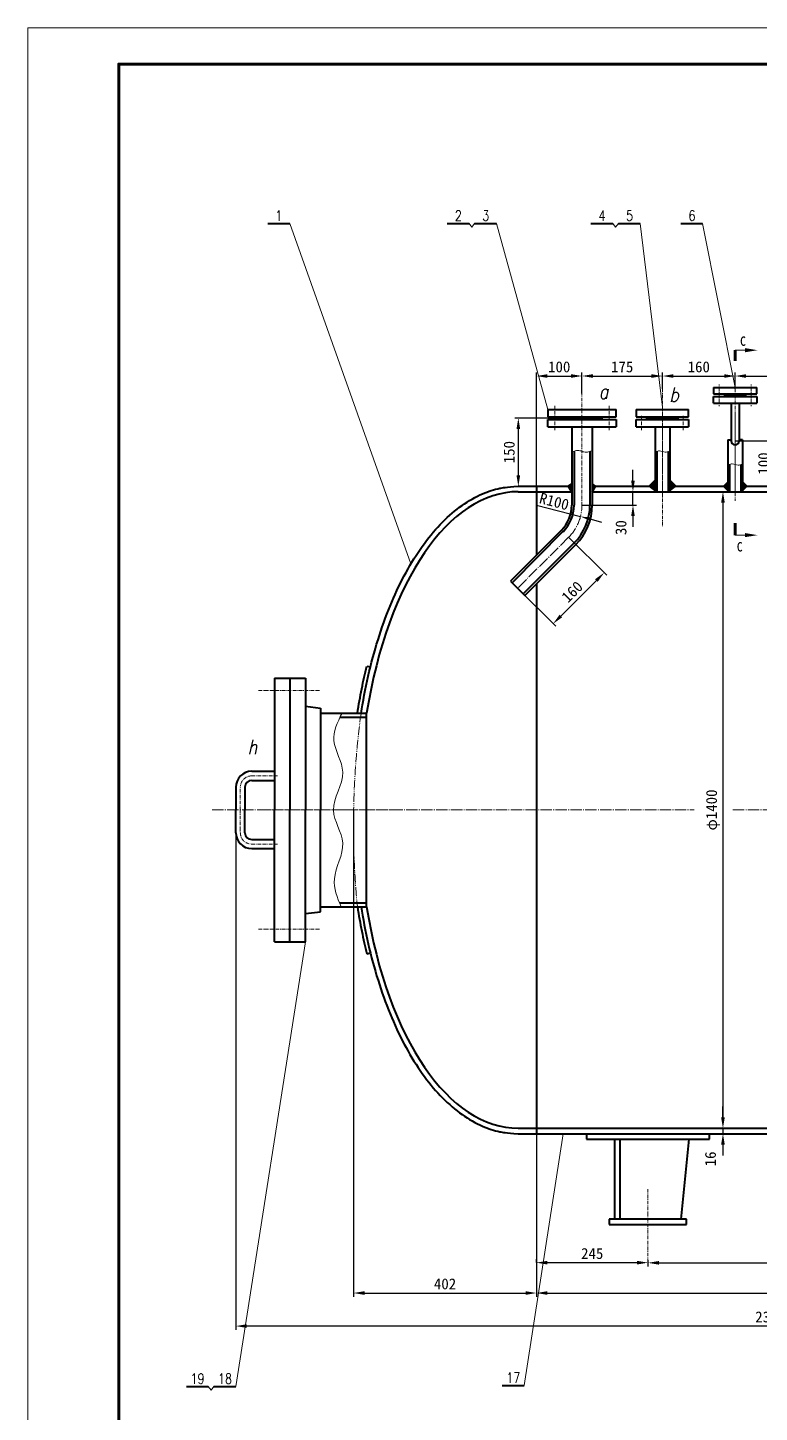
# Model space of a CAD drawing. Extents: x 588 to 10142, y -1551 to 4232.
# Drawn here: x 3414 to 5022, y 1187 to 4232 of the extents above; entities that cross this region are included whole.
import ezdxf
from ezdxf.enums import TextEntityAlignment as Align

# ---------------------------------------------------------------- set-up
doc = ezdxf.new("R2010")
doc.units = 0
doc.header["$LTSCALE"] = 10
doc.header["$PDMODE"] = 1
for name, pattern in [('JXX-L', [2.95, 1.9, -0.25, 0.15, -0.25, 0.15, -0.25]), ('ZXX-L', [3.28, 2.5, -0.3, 0.18, -0.3]), ('ZXX-S', [1.27, 0.75, -0.2, 0.12, -0.2])]:
    doc.linetypes.add(name, pattern=pattern)
doc.layers.get('Defpoints').update_dxf_attribs({"linetype": 'CONTINUOUS'})
for name, color, linetype, lineweight in [('A 粗实线', 1, 'CONTINUOUS', 40), ('B 细实线', 7, 'CONTINUOUS', 18), ('C 文 字', 2, 'CONTINUOUS', 20), ('D 短中心线', 3, 'ZXX-S', 18), ('E 长中心线', 3, 'ZXX-L', 18), ('I 长双点线', 3, 'JXX-L', 18), ('J 标注尺寸', 2, 'CONTINUOUS', 18)]:
    doc.layers.add(name, color=color, linetype=linetype, lineweight=lineweight)
doc.styles.add('ITALICT', font='ITALICT.shx', dxfattribs={"width": 0.7})
doc.styles.add('ROMANC', font='romanc', dxfattribs={"width": 0.7, "height": 6})
doc.styles.get("Standard").update_dxf_attribs({"font": 'SIMFANG.TTF'})
doc.styles.add('标题中文', font='SIMFANG.TTF', dxfattribs={"width": 0.7})
doc.dimstyles.new('通用标注4.0', dxfattribs={"dimscale": 8, "dimtxt": 3, "dimasz": 3, "dimexe": 1, "dimexo": 0, "dimgap": 1, "dimtad": 1, "dimdec": 0, "dimzin": 0, "dimdsep": 46, "dimtxsty": 'Standard', "dimcen": 0, "dimadec": 0, "dimazin": 0, "dimtfac": 0.375, "dimtdec": 0, "dimtmove": 2, "dimatfit": 3, "dimfxl": 0, "dimtzin": 0, "dimarcsym": 0})

# ---------------------------------------------------------------- blocks, each defined once
blk = doc.blocks.new('*D63')
at = {"layer": 'C 文 字', "color": 0, "lineweight": -2}
for p, q in [((4942.5, 3212), (4950.5, 3212)), ((4942.5, 3188), (4942.5, 1836)), ((4942.5, 1812), (4934.5, 1812))]:
    blk.add_line(p, q, dxfattribs=at)
at = {"layer": 'C 文 字', "color": 0}
for points in [[(4938.5, 3188), (4946.5, 3188), (4942.5, 3212)], [(4938.5, 1836), (4946.5, 1836), (4942.5, 1812)]]:
    blk.add_solid(points, dxfattribs=at)
at = {"layer": 'Defpoints', "color": 0}
for p in [(4942.5, 3212), (4942.5, 1812), (4942.5, 1812)]:
    blk.add_point(p, dxfattribs=at)
at = {"layer": 'C 文 字', "color": 0, "insert": (4920.6, 2512), "char_height": 24, "attachment_point": 5, "rotation": 90}
blk.add_mtext('φ1400', dxfattribs=at)
blk = doc.blocks.new('*D64')
at = {"layer": 'C 文 字', "color": 0, "lineweight": -2}
for p, q in [((4942.5, 1836), (4942.5, 1860)), ((4942.5, 1812), (4934.5, 1812)), ((4942.5, 1800), (4934.5, 1800)), ((4942.5, 1812), (4942.5, 1800)), ((4942.5, 1776), (4942.5, 1752))]:
    blk.add_line(p, q, dxfattribs=at)
at = {"layer": 'C 文 字', "color": 0}
for points in [[(4938.5, 1836), (4946.5, 1836), (4942.5, 1812)], [(4938.5, 1776), (4946.5, 1776), (4942.5, 1800)]]:
    blk.add_solid(points, dxfattribs=at)
at = {"layer": 'Defpoints', "color": 0}
for p in [(4942.5, 1812), (4942.5, 1800), (4942.5, 1800)]:
    blk.add_point(p, dxfattribs=at)
at = {"layer": 'C 文 字', "color": 0, "insert": (4915.1, 1744.5), "char_height": 24, "attachment_point": 5, "rotation": 90}
blk.add_mtext('16', dxfattribs=at)
blk = doc.blocks.new('*D68')
at = {"layer": 'C 文 字', "color": 0, "lineweight": -2}
for p, q in [((4744.7, 3236), (4744.7, 3260)), ((4726.8, 3212), (4752.7, 3212)), ((4744.7, 3182.4), (4744.7, 3212)), ((4632.6, 3182.4), (4752.7, 3182.4)), ((4744.7, 3158.4), (4744.7, 3134.4))]:
    blk.add_line(p, q, dxfattribs=at)
at = {"layer": 'C 文 字', "color": 0}
for points in [[(4740.7, 3236), (4748.7, 3236), (4744.7, 3212)], [(4740.7, 3158.4), (4748.7, 3158.4), (4744.7, 3182.4)]]:
    blk.add_solid(points, dxfattribs=at)
at = {"layer": 'Defpoints', "color": 0}
for p in [(4726.8, 3212), (4744.7, 3212), (4632.6, 3182.4)]:
    blk.add_point(p, dxfattribs=at)
at = {"layer": 'C 文 字', "color": 0, "insert": (4718.5, 3133), "char_height": 24, "attachment_point": 5, "rotation": 90}
blk.add_mtext('30', dxfattribs=at)
blk = doc.blocks.new('*D70')
at = {"layer": 'C 文 字', "color": 0, "lineweight": -2}
for p, q in [((4603.3, 3111.7), (4687, 3028.1)), ((4586.1, 2938.5), (4664.3, 3016.7)), ((4491.2, 2999.6), (4574.8, 2915.9))]:
    blk.add_line(p, q, dxfattribs=at)
at = {"layer": 'C 文 字', "color": 0}
for points in [[(4661.5, 3019.6), (4667.2, 3013.9), (4681.3, 3033.7)], [(4583.3, 2941.4), (4589, 2935.7), (4569.2, 2921.6)]]:
    blk.add_solid(points, dxfattribs=at)
at = {"layer": 'Defpoints', "color": 0}
for p in [(4603.3, 3111.7), (4681.3, 3033.7), (4491.2, 2999.6)]:
    blk.add_point(p, dxfattribs=at)
at = {"layer": 'C 文 字', "color": 0, "insert": (4611.1, 2991.8), "char_height": 24, "attachment_point": 5, "rotation": 45}
blk.add_mtext('160', dxfattribs=at)
blk = doc.blocks.new('*D71')
at = {"layer": 'C 文 字', "color": 0, "lineweight": -2}
for p, q in [((4532.6, 3182.4), (4629.4, 3157.3)), ((4652.6, 3151.3), (4675.9, 3145.3))]:
    blk.add_line(p, q, dxfattribs=at)
at = {"layer": 'C 文 字', "color": 0}
blk.add_solid([(4653.6, 3155.2), (4651.6, 3147.4), (4629.4, 3157.3)], dxfattribs=at)
at = {"layer": 'Defpoints', "color": 0}
for p in [(4532.6, 3182.4), (4629.4, 3157.3)]:
    blk.add_point(p, dxfattribs=at)
at = {"layer": 'C 文 字', "color": 0, "insert": (4571.6, 3190.5), "char_height": 24, "attachment_point": 5, "rotation": 345.4673}
blk.add_mtext('R100', dxfattribs=at)
blk = doc.blocks.new('*D78')
at = {"layer": 'C 文 字', "color": 0, "lineweight": -2}
for p, q in [((4130.6, 2512), (4130.6, 1441.6)), ((4532.6, 1800), (4532.6, 1441.6)), ((4154.6, 1449.6), (4508.6, 1449.6))]:
    blk.add_line(p, q, dxfattribs=at)
at = {"layer": 'C 文 字', "color": 0}
for points in [[(4154.6, 1453.6), (4154.6, 1445.6), (4130.6, 1449.6)], [(4508.6, 1453.6), (4508.6, 1445.6), (4532.6, 1449.6)]]:
    blk.add_solid(points, dxfattribs=at)
at = {"layer": 'Defpoints', "color": 0}
for p in [(4130.6, 2512), (4532.6, 1800), (4532.6, 1449.6)]:
    blk.add_point(p, dxfattribs=at)
at = {"layer": 'C 文 字', "color": 0, "insert": (4331.6, 1469.6), "char_height": 24, "attachment_point": 5}
blk.add_mtext('402', dxfattribs=at)
blk = doc.blocks.new('*D79')
at = {"layer": 'C 文 字', "color": 0, "lineweight": -2}
for p, q in [((4532.6, 1516.4), (4532.6, 1524.4)), ((4556.6, 1516.4), (4753.6, 1516.4)), ((4777.6, 1522), (4777.6, 1508.4))]:
    blk.add_line(p, q, dxfattribs=at)
at = {"layer": 'C 文 字', "color": 0}
for points in [[(4556.6, 1520.4), (4556.6, 1512.4), (4532.6, 1516.4)], [(4753.6, 1520.4), (4753.6, 1512.4), (4777.6, 1516.4)]]:
    blk.add_solid(points, dxfattribs=at)
at = {"layer": 'Defpoints', "color": 0}
for p in [(4532.6, 1516.4), (4777.6, 1522), (4777.6, 1516.4)]:
    blk.add_point(p, dxfattribs=at)
at = {"layer": 'C 文 字', "color": 0, "insert": (4655.1, 1536.4), "char_height": 24, "attachment_point": 5}
blk.add_mtext('245', dxfattribs=at)
blk = doc.blocks.new('*D80')
at = {"layer": 'Defpoints', "color": 0}
for p in [(4777.6, 1516.4), (5486.1, 1516), (5486.1, 1516)]:
    blk.add_point(p, dxfattribs=at)
at = {"layer": 'J 标注尺寸', "color": 0, "lineweight": -2}
for p, q in [((5486.1, 1516), (5486.1, 1524)), ((4777.6, 1516.4), (4777.6, 1508)), ((4801.6, 1516), (5462.1, 1516))]:
    blk.add_line(p, q, dxfattribs=at)
at = {"layer": 'J 标注尺寸', "color": 0}
for points in [[(4801.6, 1520), (4801.6, 1512), (4777.6, 1516)], [(5462.1, 1520), (5462.1, 1512), (5486.1, 1516)]]:
    blk.add_solid(points, dxfattribs=at)
at = {"layer": 'J 标注尺寸', "color": 0, "insert": (5131.8, 1536), "char_height": 24, "attachment_point": 5}
blk.add_mtext('710', dxfattribs=at)
blk = doc.blocks.new('*D81')
at = {"layer": 'Defpoints', "color": 0}
for p in [(4632.6, 3466.4), (4632.6, 3428), (4532.6, 3224)]:
    blk.add_point(p, dxfattribs=at)
at = {"layer": 'J 标注尺寸', "color": 0, "lineweight": -2}
for p, q in [((4532.6, 3224), (4532.6, 3474.4)), ((4632.6, 3428), (4632.6, 3474.4)), ((4556.6, 3466.4), (4608.6, 3466.4))]:
    blk.add_line(p, q, dxfattribs=at)
at = {"layer": 'J 标注尺寸', "color": 0}
for points in [[(4556.6, 3470.4), (4556.6, 3462.4), (4532.6, 3466.4)], [(4608.6, 3470.4), (4608.6, 3462.4), (4632.6, 3466.4)]]:
    blk.add_solid(points, dxfattribs=at)
at = {"layer": 'J 标注尺寸', "color": 0, "insert": (4582.6, 3486.4), "char_height": 24, "attachment_point": 5}
blk.add_mtext('100', dxfattribs=at)
blk = doc.blocks.new('*D82')
at = {"layer": 'Defpoints', "color": 0}
for p in [(4809.4, 3466.4), (4632.6, 3428), (4809.4, 3438.2)]:
    blk.add_point(p, dxfattribs=at)
at = {"layer": 'J 标注尺寸', "color": 0, "lineweight": -2}
for p, q in [((4632.6, 3428), (4632.6, 3474.4)), ((4809.4, 3438.2), (4809.4, 3474.4)), ((4656.6, 3466.4), (4785.4, 3466.4))]:
    blk.add_line(p, q, dxfattribs=at)
at = {"layer": 'J 标注尺寸', "color": 0}
for points in [[(4656.6, 3470.4), (4656.6, 3462.4), (4632.6, 3466.4)], [(4785.4, 3470.4), (4785.4, 3462.4), (4809.4, 3466.4)]]:
    blk.add_solid(points, dxfattribs=at)
at = {"layer": 'J 标注尺寸', "color": 0, "insert": (4721, 3486.4), "char_height": 24, "attachment_point": 5}
blk.add_mtext('175', dxfattribs=at)
blk = doc.blocks.new('*D83')
at = {"layer": 'Defpoints', "color": 0}
for p in [(4969.4, 3466.4), (4809.4, 3438.2), (4969.4, 3438.2)]:
    blk.add_point(p, dxfattribs=at)
at = {"layer": 'J 标注尺寸', "color": 0, "lineweight": -2}
for p, q in [((4809.4, 3438.2), (4809.4, 3474.4)), ((4969.4, 3438.2), (4969.4, 3474.4)), ((4833.4, 3466.4), (4945.4, 3466.4))]:
    blk.add_line(p, q, dxfattribs=at)
at = {"layer": 'J 标注尺寸', "color": 0}
for points in [[(4833.4, 3470.4), (4833.4, 3462.4), (4809.4, 3466.4)], [(4945.4, 3470.4), (4945.4, 3462.4), (4969.4, 3466.4)]]:
    blk.add_solid(points, dxfattribs=at)
at = {"layer": 'J 标注尺寸', "color": 0, "insert": (4889.4, 3486.4), "char_height": 24, "attachment_point": 5}
blk.add_mtext('160', dxfattribs=at)
blk = doc.blocks.new('*D84')
at = {"layer": 'Defpoints', "color": 0}
for p in [(5165.6, 3466.4), (4969.4, 3438.2), (5165.6, 3438.2)]:
    blk.add_point(p, dxfattribs=at)
at = {"layer": 'J 标注尺寸', "color": 0, "lineweight": -2}
for p, q in [((4969.4, 3438.2), (4969.4, 3474.4)), ((5165.6, 3438.2), (5165.6, 3474.4)), ((4993.4, 3466.4), (5141.6, 3466.4))]:
    blk.add_line(p, q, dxfattribs=at)
at = {"layer": 'J 标注尺寸', "color": 0}
for points in [[(4993.4, 3470.4), (4993.4, 3462.4), (4969.4, 3466.4)], [(5141.6, 3470.4), (5141.6, 3462.4), (5165.6, 3466.4)]]:
    blk.add_solid(points, dxfattribs=at)
at = {"layer": 'J 标注尺寸', "color": 0, "insert": (5067.5, 3486.4), "char_height": 24, "attachment_point": 5}
blk.add_mtext('196', dxfattribs=at)
blk = doc.blocks.new('*D88')
at = {"layer": 'Defpoints', "color": 0}
for p in [(4532.6, 1812), (5732.6, 1812), (5732.6, 1449.6)]:
    blk.add_point(p, dxfattribs=at)
at = {"layer": 'J 标注尺寸', "color": 0, "lineweight": -2}
for p, q in [((4532.6, 1812), (4532.6, 1441.6)), ((5732.6, 1812), (5732.6, 1441.6)), ((4556.6, 1449.6), (5708.6, 1449.6))]:
    blk.add_line(p, q, dxfattribs=at)
at = {"layer": 'J 标注尺寸', "color": 0}
for points in [[(4556.6, 1453.6), (4556.6, 1445.6), (4532.6, 1449.6)], [(5708.6, 1453.6), (5708.6, 1445.6), (5732.6, 1449.6)]]:
    blk.add_solid(points, dxfattribs=at)
at = {"layer": 'J 标注尺寸', "color": 0, "insert": (5132.6, 1469.6), "char_height": 24, "attachment_point": 5}
blk.add_mtext('1200', dxfattribs=at)
blk = doc.blocks.new('*D100')
at = {"layer": 'Defpoints', "color": 0}
for p in [(4969.4, 3324), (5028.4, 3224), (5051.9, 3224)]:
    blk.add_point(p, dxfattribs=at)
at = {"layer": 'J 标注尺寸', "color": 0, "lineweight": -2}
for p, q in [((4969.4, 3324), (5059.9, 3324)), ((5051.9, 3300), (5051.9, 3248)), ((5028.4, 3224), (5059.9, 3224))]:
    blk.add_line(p, q, dxfattribs=at)
at = {"layer": 'J 标注尺寸', "color": 0}
for points in [[(5047.9, 3300), (5055.9, 3300), (5051.9, 3324)], [(5047.9, 3248), (5055.9, 3248), (5051.9, 3224)]]:
    blk.add_solid(points, dxfattribs=at)
at = {"layer": 'J 标注尺寸', "color": 0, "insert": (5031.9, 3274), "char_height": 24, "attachment_point": 5, "rotation": 90}
blk.add_mtext('100', dxfattribs=at)
blk = doc.blocks.new('*D103')
at = {"layer": 'C 文 字', "color": 0, "lineweight": -2}
for p, q in [((4588.6, 3374), (4484.7, 3374)), ((4492.7, 3350), (4492.7, 3248)), ((4492.6, 3224), (4500.7, 3224))]:
    blk.add_line(p, q, dxfattribs=at)
at = {"layer": 'C 文 字', "color": 0}
for points in [[(4488.7, 3350), (4496.7, 3350), (4492.7, 3374)], [(4488.7, 3248), (4496.7, 3248), (4492.7, 3224)]]:
    blk.add_solid(points, dxfattribs=at)
at = {"layer": 'Defpoints', "color": 0}
for p in [(4588.6, 3374), (4492.6, 3224), (4492.7, 3224)]:
    blk.add_point(p, dxfattribs=at)
at = {"layer": 'C 文 字', "color": 0, "insert": (4472.7, 3299), "char_height": 24, "attachment_point": 5, "rotation": 90}
blk.add_mtext('150', dxfattribs=at)
blk = doc.blocks.new('*D105')
at = {"layer": 'Defpoints', "color": 0}
for p in [(3871.6, 2462), (6220.6, 1683), (3871.6, 1376.9)]:
    blk.add_point(p, dxfattribs=at)
at = {"layer": 'J 标注尺寸', "color": 0, "lineweight": -2}
for p, q in [((3871.6, 2462), (3871.6, 1368.9)), ((6220.6, 1683), (6220.6, 1368.9)), ((6196.6, 1376.9), (3895.6, 1376.9))]:
    blk.add_line(p, q, dxfattribs=at)
at = {"layer": 'J 标注尺寸', "color": 0}
for points in [[(3895.6, 1380.9), (3895.6, 1372.9), (3871.6, 1376.9)], [(6196.6, 1380.9), (6196.6, 1372.9), (6220.6, 1376.9)]]:
    blk.add_solid(points, dxfattribs=at)
at = {"layer": 'J 标注尺寸', "color": 0, "insert": (5046.1, 1396.9), "char_height": 24, "attachment_point": 5}
blk.add_mtext('2349', dxfattribs=at)

msp = doc.modelspace()

# ---------------------------------------------------------------- hatches: boundary and pattern name
at = {"layer": 'A 粗实线'}
h = msp.add_hatch(color=256, dxfattribs=at)
h.paths.add_polyline_path([(4610.1, 3224), (4610.1, 3229.6), (4602.5, 3224)])
h.paths.add_polyline_path([(4610.1, 3224), (4602.5, 3224), (4610.1, 3212)])
h = msp.add_hatch(color=256, dxfattribs=at)
h.paths.add_polyline_path([(4655.1, 3224), (4655.1, 3229.6), (4662.7, 3224)])
h.paths.add_polyline_path([(4655.1, 3224), (4662.7, 3224), (4655.1, 3212)])

# ---------------------------------------------------------------- linework, layer by layer
for p, q in [((3941.9, 3802.1), (3990.1, 3802.1)), ((4336.3, 3802.1), (4384.5, 3802.1)), ((4396.6, 3802.1), (4444.8, 3802.1)), ((4652.3, 3802.1), (4700.4, 3802.1)), ((4712.6, 3802.1), (4760.7, 3802.1)), ((4849.8, 3802.1), (4897.9, 3802.1)), ((4921.9, 3441), (5016.9, 3441)), ((4921.9, 3441), (4921.9, 3427)), ((4921.9, 3427), (5016.9, 3427)), ((4921.9, 3407), (4921.9, 3421)), ((4921.9, 3421), (5016.9, 3421)), ((4946.9, 3427), (4946.9, 3424)), ((4946.9, 3421), (4946.9, 3424)), ((4946.9, 3424), (4991.9, 3424)), ((4946.9, 3424), (4991.9, 3424)), ((4991.9, 3424), (4991.9, 3427)), ((4991.9, 3424), (4991.9, 3421)), ((5016.9, 3427), (5016.9, 3441)), ((5016.9, 3421), (5016.9, 3407)), ((4557.6, 3393), (4557.6, 3377)), ((4557.6, 3393), (4707.6, 3393)), ((4707.6, 3377), (4707.6, 3393)), ((4751.9, 3393), (4866.9, 3393)), ((4751.9, 3393), (4751.9, 3377)), ((4866.9, 3377), (4866.9, 3393)), ((4921.9, 3407), (5016.9, 3407)), ((4960.4, 3407), (4960.4, 3324)), ((4978.4, 3407), (4978.4, 3324)), ((4557.6, 3377), (4707.6, 3377)), ((4557.6, 3355), (4557.6, 3371)), ((4557.6, 3371), (4707.6, 3371)), ((4557.6, 3355), (4707.6, 3355)), ((4588.6, 3377), (4588.6, 3374)), ((4588.6, 3371), (4588.6, 3374)), ((4588.6, 3374), (4676.6, 3374)), ((4588.6, 3374), (4676.6, 3374)), ((4610.1, 3355), (4610.1, 3182.4)), ((4655.1, 3355), (4655.1, 3182.4)), ((4676.6, 3374), (4676.6, 3377)), ((4676.6, 3374), (4676.6, 3371)), ((4707.6, 3371), (4707.6, 3355)), ((4751.9, 3377), (4866.9, 3377)), ((4751.9, 3355), (4751.9, 3371)), ((4751.9, 3371), (4866.9, 3371)), ((4751.9, 3355), (4866.9, 3355)), ((4775.4, 3377), (4775.4, 3374)), ((4775.4, 3371), (4775.4, 3374)), ((4775.4, 3374), (4843.4, 3374)), ((4775.4, 3374), (4843.4, 3374)), ((4793.4, 3355), (4793.4, 3212)), ((4825.4, 3355), (4825.4, 3212)), ((4843.4, 3374), (4843.4, 3377)), ((4843.4, 3374), (4843.4, 3371)), ((4866.9, 3371), (4866.9, 3355)), ((4953.4, 3325.9), (4953.4, 3212)), ((4953.4, 3325.9), (4960.4, 3325.9)), ((4985.4, 3325.9), (4978.4, 3325.9)), ((4985.4, 3325.9), (4985.4, 3212)), ((4615.1, 3301.2), (4615.1, 3182.4)), ((4650.1, 3300.6), (4650.1, 3182.4)), ((4796.9, 3300.5), (4796.9, 3212)), ((4821.9, 3300.1), (4821.9, 3212)), ((4956.9, 3272), (4956.9, 3211.9)), ((4981.9, 3271.6), (4981.9, 3211.9)), ((4602.5, 3224), (4610.1, 3229.6)), ((4662.7, 3224), (4655.1, 3229.6)), ((4492.6, 3224), (4610.1, 3224)), ((4492.6, 3212), (4610.1, 3212)), ((4532.6, 3224), (4532.6, 3072.8)), ((4610.1, 3212), (4602.5, 3224)), ((4655.1, 3224), (4778.4, 3224)), ((4655.1, 3212), (4662.7, 3224)), ((4655.1, 3212), (4778.4, 3212)), ((4765.4, 3224), (4793.4, 3224)), ((4765.4, 3212), (4953.4, 3212)), ((4825.4, 3224), (4953.4, 3224)), ((4925.4, 3224), (4953.4, 3224)), ((4925.4, 3212), (5127.6, 3212)), ((4985.4, 3224), (5127.6, 3224)), ((4587.4, 3127.6), (4475.3, 3015.5)), ((4590.9, 3124.1), (4478.8, 3011.9)), ((4615.7, 3099.3), (4503.6, 2987.2)), ((4619.2, 3095.8), (4507.1, 2983.7)), ((4475.3, 3015.5), (4507.1, 2983.7)), ((4532.6, 3009.2), (4532.6, 1800)), ((3956.6, 2802), (3956.6, 2512)), ((3956.6, 2802), (4024.6, 2802)), ((3990.6, 2802), (3990.6, 2512)), ((4024.6, 2802), (4024.6, 2512)), ((4159.8, 2828.4), (4167.5, 2826.5)), ((4024.6, 2740), (4057.6, 2735.9)), ((4057.6, 2735.9), (4057.6, 2512)), ((4057.6, 2725), (4159.2, 2725)), ((4100.7, 2716), (4159.2, 2716)), ((4159.2, 2299), (4159.2, 2725)), ((3906.6, 2597), (3956.6, 2597)), ((3871.6, 2562), (3871.6, 2512)), ((3891.6, 2562), (3891.6, 2512)), ((3906.6, 2577), (3956.6, 2577)), ((3871.6, 2462), (3871.6, 2512)), ((3891.6, 2462), (3891.6, 2512)), ((3956.6, 2222), (3956.6, 2512)), ((3990.6, 2222), (3990.6, 2512)), ((4024.6, 2222), (4024.6, 2512)), ((4057.6, 2288), (4057.6, 2512)), ((3906.6, 2447), (3956.6, 2447)), ((3906.6, 2427), (3956.6, 2427)), ((4024.6, 2284), (4057.6, 2288)), ((4057.6, 2299), (4159.2, 2299)), ((4099.5, 2308), (4159.2, 2308)), ((3956.6, 2222), (4024.6, 2222)), ((4159.8, 2195.5), (4167.5, 2197.5)), ((4492.6, 1812), (5732.6, 1812)), ((4492.6, 1800), (5658.1, 1800)), ((4642.6, 1800), (4642.6, 1788)), ((4912.6, 1788), (4912.6, 1800)), ((4642.6, 1788), (4912.6, 1788)), ((4704.6, 1612), (4704.6, 1788)), ((4716.6, 1612), (4716.6, 1788)), ((4850.6, 1612), (4868, 1788)), ((4862.6, 1612), (4692.6, 1612)), ((4692.6, 1612), (4692.6, 1600)), ((4692.6, 1600), (4862.6, 1600)), ((4862.6, 1600), (4862.6, 1612)), ((3763, 1244.3), (3811.2, 1244.3)), ((3823.3, 1244.3), (3871.5, 1244.3)), ((4457.1, 1246.3), (4505.3, 1246.3))]:
    msp.add_line(p, q, dxfattribs=at)
at = {"layer": 'A 粗实线', "lineweight": 80}
for p, q in [((4969.4, 3523.2), (4969.4, 3499.8)), ((4969.4, 3116.5), (4969.4, 3142.5))]:
    msp.add_line(p, q, dxfattribs=at)
at = {"layer": 'A 粗实线', "color": 5, "lineweight": 120}
msp.add_lwpolyline([(3614.2, -439.5), (10062.2, -439.5), (10062.2, 4152.5), (3614.2, 4152.5)], close=True, dxfattribs=at)
at = {"layer": 'A 粗实线'}
for centre, radius, start, end in [((4969.4, 3324), 9, 180, 0), ((4969.4, 3911.8), 700, 268.6903, 271.3097), ((4532.6, 3182.4), 77.5, 315, 0), ((4532.6, 3182.4), 82.5, 315, 0), ((4532.6, 3182.4), 117.5, 315, 0), ((4532.6, 3182.4), 122.5, 315, 0), ((3906.6, 2562), 35, 90, 180), ((3906.6, 2562), 15, 90, 180), ((3906.6, 2462), 35, 180, 270), ((3906.6, 2462), 15, 180, 270)]:
    msp.add_arc(centre, radius, start, end, dxfattribs=at)
for start_param, end_param in [(3.141593, 4.4032), (5.021577, 6.283185)]:
    msp.add_ellipse((4492.6, 2512), major_axis=(0, -700), ratio=0.5, start_param=start_param, end_param=end_param, dxfattribs=at)
for points, knots in [([(4147, 2725), (4148, 2731.2), (4149.1, 2737.4), (4155.1, 2772.1), (4160.9, 2800), (4174.4, 2854.1), (4182, 2880.3), (4198.9, 2930.6), (4208.1, 2954.7), (4228.1, 3000.4), (4238.8, 3022), (4261.6, 3062.3), (4273.7, 3081.1), (4299.1, 3115.5), (4312.3, 3131.2), (4339.9, 3159), (4354.2, 3171.3), (4383.6, 3192.1), (4398.8, 3200.7), (4426.7, 3212.7), (4439.5, 3216.8), (4458.2, 3220.9), (4464.2, 3221.9), (4492.6, 3224)], [5.018767, 5.018767, 5.018767, 5.018767, 5.046549, 5.046549, 5.174627, 5.174627, 5.302705, 5.302705, 5.430783, 5.430783, 5.558861, 5.558861, 5.686939, 5.686939, 5.815017, 5.815017, 5.943095, 5.943095, 6.071173, 6.071173, 6.175221, 6.175221, 6.222967, 6.222967, 6.222967, 6.222967]), ([(4138.9, 2725), (4141.8, 2743.2), (4145, 2761.1), (4152, 2795.6), (4155.7, 2812.2), (4159.8, 2828.4)], [5.0169249, 5.0169249, 5.0169249, 5.0169249, 5.0972972, 5.0972972, 5.1737426, 5.1737426, 5.1737426, 5.1737426]), ([(4138.9, 2299), (4141.8, 2280.8), (4145, 2262.9), (4152, 2228.4), (4155.7, 2211.8), (4159.8, 2195.5)], [5.0169249, 5.0169249, 5.0169249, 5.0169249, 5.0972972, 5.0972972, 5.1737426, 5.1737426, 5.1737426, 5.1737426]), ([(4147, 2299), (4148, 2292.7), (4149.1, 2286.5), (4155.1, 2251.8), (4160.9, 2224), (4174.4, 2169.9), (4182, 2143.7), (4198.9, 2093.4), (4208.1, 2069.3), (4228.1, 2023.6), (4238.8, 2002), (4261.6, 1961.6), (4273.7, 1942.9), (4299.1, 1908.4), (4312.3, 1892.8), (4339.9, 1864.9), (4354.2, 1852.7), (4383.6, 1831.9), (4398.8, 1823.3), (4426.7, 1811.2), (4439.5, 1807.1), (4458.2, 1803.1), (4464.2, 1802.1), (4492.6, 1800)], [5.018767, 5.018767, 5.018767, 5.018767, 5.046549, 5.046549, 5.174627, 5.174627, 5.302705, 5.302705, 5.430783, 5.430783, 5.558861, 5.558861, 5.686939, 5.686939, 5.815017, 5.815017, 5.943095, 5.943095, 6.071173, 6.071173, 6.175221, 6.175221, 6.222967, 6.222967, 6.222967, 6.222967])]:
    msp.add_open_spline(points, degree=3, knots=knots, dxfattribs=at)
for points in [[(4793.4, 3212), (4777.4, 3224), (4793.4, 3240)], [(4825.4, 3212), (4841.4, 3224), (4825.4, 3240)], [(4953.4, 3212), (4941.4, 3224), (4953.4, 3236)], [(4985.4, 3212), (4997.4, 3224), (4985.4, 3236)]]:
    msp.add_solid(points, dxfattribs=at)
at = {"layer": 'B 细实线'}
for p, q in [((4384.5, 3802.1), (4390.6, 3793.6)), ((4396.6, 3802.1), (4390.6, 3793.6)), ((4700.4, 3802.1), (4706.5, 3793.6)), ((4712.6, 3802.1), (4706.5, 3793.6)), ((4969.4, 3523.2), (4991.3, 3523.2)), ((4969.4, 3116.5), (4991.3, 3116.5)), ((3811.2, 1244.3), (3817.2, 1235.8)), ((3823.3, 1244.3), (3817.2, 1235.8))]:
    msp.add_line(p, q, dxfattribs=at)
msp.add_lwpolyline([(3414.2, -519.5), (10142.2, -519.5), (10142.2, 4232.5), (3414.2, 4232.5)], close=True, dxfattribs=at)
for points in [[(4610.1, 3298.9, -0.051394), (4617.9, 3302, -0.074756), (4623.6, 3302.7, -0.089173), (4632.6, 3300.8, 0.089173), (4641.6, 3298.9, 0.074756), (4647.3, 3299.6, 0.051394), (4655.1, 3302.7)], [(4793.4, 3299, -0.051394), (4799, 3301.2, -0.074756), (4803, 3301.7, -0.089173), (4809.4, 3300.3, 0.089173), (4815.8, 3299, 0.074756), (4819.9, 3299.5, 0.051394), (4825.4, 3301.7)], [(4953.4, 3270.4, -0.051394), (4959, 3272.6, -0.074756), (4963, 3273.1, -0.089173), (4969.4, 3271.8, 0.089173), (4975.8, 3270.4, 0.074756), (4979.9, 3270.9, 0.051394), (4985.4, 3273.1)]]:
    msp.add_lwpolyline(points, format="xyb", dxfattribs=at)
msp.add_open_spline([(4103.3, 2299), (4094.4, 2319.4), (4076.5, 2365.8), (4124.9, 2437.7), (4066.2, 2514.7), (4126, 2590.7), (4074.8, 2661.8), (4094.8, 2704.8), (4105.3, 2725)], degree=3, knots=[8.098794, 8.098794, 8.098794, 8.098794, 71.598843, 152.648496, 227.581991, 313.821923, 385.678254, 449.341566, 449.341566, 449.341566, 449.341566], dxfattribs=at)
for points in [[(4991.3, 3518.7), (4991.3, 3527.7), (5018.5, 3523.2)], [(4991.3, 3112), (4991.3, 3121), (5018.5, 3116.5)]]:
    msp.add_solid(points, dxfattribs=at)
at = {"layer": 'C 文 字'}
for p, q in [((4256.7, 3053.3), (3990.1, 3802.1)), ((4557.6, 3393), (4444.8, 3802.1)), ((4809.4, 3398), (4760.7, 3802.1)), ((4969.4, 3441), (4897.9, 3802.1)), ((3871.5, 1244.3), (4024.6, 2222)), ((4591.5, 1800), (4505.3, 1246.3))]:
    msp.add_line(p, q, dxfattribs=at)
at = {"layer": 'D 短中心线'}
for p, q in [((4934.4, 3420), (4934.4, 3448)), ((5004.4, 3420), (5004.4, 3448)), ((4632.6, 3182.4), (4632.6, 3428)), ((4809.4, 3438.2), (4809.4, 3136)), ((4934.4, 3428), (4934.4, 3400)), ((4969.4, 3438.2), (4969.4, 3192.2)), ((5004.4, 3428), (5004.4, 3400)), ((4573.1, 3369), (4573.1, 3401)), ((4692.1, 3369), (4692.1, 3401)), ((4809.4, 3199.8), (4809.4, 3382)), ((4969.4, 3203.8), (4969.4, 3382)), ((4573.1, 3379), (4573.1, 3347)), ((4692.1, 3379), (4692.1, 3347)), ((4763.7, 3379), (4763.7, 3347)), ((4855.2, 3379), (4855.2, 3347)), ((3921.6, 2774.5), (4055.3, 2774.5)), ((3881.6, 2512), (3881.6, 2562)), ((3906.6, 2587), (3963.5, 2587)), ((3881.6, 2512), (3881.6, 2462)), ((3929.4, 2512), (4231.6, 2512)), ((3906.6, 2437), (3963.5, 2437)), ((3921.6, 2249.5), (4055.3, 2249.5)), ((4777.6, 1678), (4777.6, 1522))]:
    msp.add_line(p, q, dxfattribs=at)
for centre, start, end in [((3906.6, 2562), 90, 180), ((3906.6, 2462), 180, 270)]:
    msp.add_arc(centre, 25, start, end, dxfattribs=at)
at = {"layer": 'E 长中心线'}
for p, q in [((4603.3, 3111.7), (4491.2, 2999.6)), ((3819.9, 2512), (4879.4, 2512)), ((4964.5, 2512), (6259.3, 2512))]:
    msp.add_line(p, q, dxfattribs=at)
msp.add_arc((4532.6, 3182.4), 100, 315, 360, dxfattribs=at)
at = {"layer": 'I 长双点线'}
msp.add_arc((5967.3, 2477.3), 1837, 172.2515, 185.5704, dxfattribs=at)

# ---------------------------------------------------------------- texts
at = {"layer": 'C 文 字', "style": 'ROMANC', "width": 0.8}
for s, height, p in [('1', 22.6, (3966.5, 3819.1)), ('2', 22.6, (4360.9, 3819.1)), ('3', 22.6, (4421.2, 3819.1)), ('4', 22.6, (4676.9, 3819.1)), ('5', 22.6, (4737.2, 3819.1)), ('6', 22.6, (4874.4, 3819.1)), ('19', 22.58, (3787.6, 1261.3)), ('18', 22.58, (3847.9, 1261.3)), ('17', 22.58, (4481.7, 1263.2))]:
    msp.add_text(s, height=height, dxfattribs=at).set_placement(p, align=Align.MIDDLE)
at = {"layer": 'C 文 字', "style": 'ITALICT', "width": 0.8}
for s, p in [('b', (4824.5, 3409.3)), ('a', (4669.3, 3416.1)), ('h', (3897.6, 2634.4))]:
    msp.add_text(s, height=32, dxfattribs=at).set_placement(p)
at = {"layer": 'J 标注尺寸', "style": '标题中文', "width": 0.7}
for p in [(4979.9, 3532.8), (4972.7, 3080.6)]:
    msp.add_text('c', height=28, dxfattribs=at).set_placement(p)

# ---------------------------------------------------------------- dimensions: what is measured, and where the dimension line sits
at = {"layer": 'C 文 字'}
dim = msp.add_linear_dim(base=(4492.7, 3224), p1=(4588.6, 3374), p2=(4492.6, 3224), angle=90, dimstyle='通用标注4.0', dxfattribs=at)
dim.commit()
dim.dimension.update_dxf_attribs({"geometry": '*D103', "text_midpoint": (4472.7, 3299)})
dim = msp.add_linear_dim(base=(4744.7, 3212), p1=(4632.6, 3182.4), p2=(4726.8, 3212), angle=90, dimstyle='通用标注4.0', dxfattribs=at)
dim.commit()
dim.dimension.update_dxf_attribs({"geometry": '*D68', "text_midpoint": (4718.5, 3133), "dimtype": 160})
dim = msp.add_radius_dim(center=(4532.6, 3182.4), mpoint=(4629.4, 3157.3), dimstyle='通用标注4.0', dxfattribs=at)
dim.commit()
dim.dimension.update_dxf_attribs({"geometry": '*D71', "text_midpoint": (4571.6, 3190.5), "dimtype": 164})
dim = msp.add_linear_dim(base=(4942.5, 1812), p1=(4942.5, 3212), p2=(4942.5, 1812), angle=90, text='φ<>', dimstyle='通用标注4.0', dxfattribs=at)
dim.commit()
dim.dimension.update_dxf_attribs({"geometry": '*D63', "text_midpoint": (4920.6, 2512)})
dim = msp.add_aligned_dim(p1=(4491.2, 2999.6), p2=(4603.3, 3111.7), distance=-110.3, text='160', dimstyle='通用标注4.0', dxfattribs=at)
dim.commit()
dim.dimension.update_dxf_attribs({"geometry": '*D70', "text_midpoint": (4611.1, 2991.8)})
for base, p1, p2, picture, middle in [((4532.6, 1449.6), (4130.6, 2512), (4532.6, 1800), '*D78', (4331.6, 1469.6)), ((4777.6, 1516.4), (4532.6, 1516.4), (4777.6, 1522), '*D79', (4655.1, 1536.4))]:
    dim = msp.add_linear_dim(base=base, p1=p1, p2=p2, dimstyle='通用标注4.0', dxfattribs=at)
    dim.commit()
    dim.dimension.update_dxf_attribs({"geometry": picture, "text_midpoint": middle})
dim = msp.add_linear_dim(base=(4942.5, 1800), p1=(4942.5, 1812), p2=(4942.5, 1800), angle=90, text='16', dimstyle='通用标注4.0', dxfattribs=at)
dim.commit()
dim.dimension.update_dxf_attribs({"geometry": '*D64', "text_midpoint": (4915.1, 1744.5), "dimtype": 160})
at = {"layer": 'J 标注尺寸'}
for base, p1, p2, picture, middle in [((4632.6, 3466.4), (4532.6, 3224), (4632.6, 3428), '*D81', (4582.6, 3486.4)), ((4969.4, 3466.4), (4809.4, 3438.2), (4969.4, 3438.2), '*D83', (4889.4, 3486.4)), ((5165.6, 3466.4), (4969.4, 3438.2), (5165.6, 3438.2), '*D84', (5067.5, 3486.4)), ((3871.6, 1376.9), (6220.6, 1683), (3871.6, 2462), '*D105', (5046.1, 1396.9)), ((5732.6, 1449.6), (4532.6, 1812), (5732.6, 1812), '*D88', (5132.6, 1469.6))]:
    dim = msp.add_linear_dim(base=base, p1=p1, p2=p2, dimstyle='通用标注4.0', dxfattribs=at)
    dim.commit()
    dim.dimension.update_dxf_attribs({"geometry": picture, "text_midpoint": middle})
for base, p1, p2, text, picture, middle in [((4809.4, 3466.4), (4632.6, 3428), (4809.4, 3438.2), '175', '*D82', (4721, 3486.4)), ((5486.1, 1516), (4777.6, 1516.4), (5486.1, 1516), '710', '*D80', (5131.8, 1536))]:
    dim = msp.add_linear_dim(base=base, p1=p1, p2=p2, text=text, dimstyle='通用标注4.0', dxfattribs=at)
    dim.commit()
    dim.dimension.update_dxf_attribs({"geometry": picture, "text_midpoint": middle})
dim = msp.add_linear_dim(base=(5051.9, 3224), p1=(4969.4, 3324), p2=(5028.4, 3224), angle=90, dimstyle='通用标注4.0', dxfattribs=at)
dim.commit()
dim.dimension.update_dxf_attribs({"geometry": '*D100', "text_midpoint": (5031.9, 3274)})

doc.saveas('drawing.dxf')
